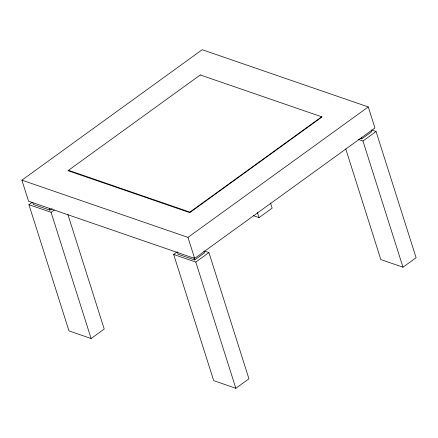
<?xml version="1.0" encoding="UTF-8"?>
<svg xmlns="http://www.w3.org/2000/svg" width="438" height="438" viewBox="0 0 438 438"><rect width="100%" height="100%" fill="white"/><g stroke="black" fill="none" stroke-linecap="round" stroke-linejoin="round"><path stroke-width="0.66" d="M21.9 180.166L202.197 49.718L368.265 106.932L374.939 127.973L194.642 258.415L28.574 201.206L21.9 180.166L187.968 237.374L194.642 258.415M67.906 214.527L104.228 329.026L91.115 338.514L68.969 330.882L28.935 204.677L32.215 202.301M32.779 202.674L33.343 204.442L49.948 210.163L52.133 208.581M28.935 204.677L51.076 212.304L54.356 209.933M321.678 116.787L189.895 212.129L68.492 170.305M187.968 237.374L368.265 106.932M204.486 251.056L208.915 252.584L248.948 378.793L235.836 388.282L213.695 380.649L173.656 254.445L176.936 252.069M359.905 138.2L361.821 138.857L371.659 131.745L371.282 130.562M177.319 251.85L178.063 254.21L194.675 259.931L204.508 252.819L203.944 251.045M358.525 139.476L362.954 140.998L376.067 131.51L416.1 257.719L402.987 267.207L380.846 259.581L345.763 148.986M173.656 254.445L195.802 262.072L208.915 252.584M253.339 215.66L259.033 217.626L272.146 208.138L270.492 202.931M371.638 129.987L376.067 131.51M362.954 140.998L402.987 267.207M361.262 137.089L361.821 138.857M257.38 212.419L259.033 217.626M195.802 262.072L235.836 388.282M193.924 257.571L194.675 259.931M51.076 212.304L91.115 338.514M49.385 208.395L49.948 210.163M200.27 74.964L67.983 170.672L189.764 212.627L322.056 116.919L200.27 74.964"/></g></svg>
